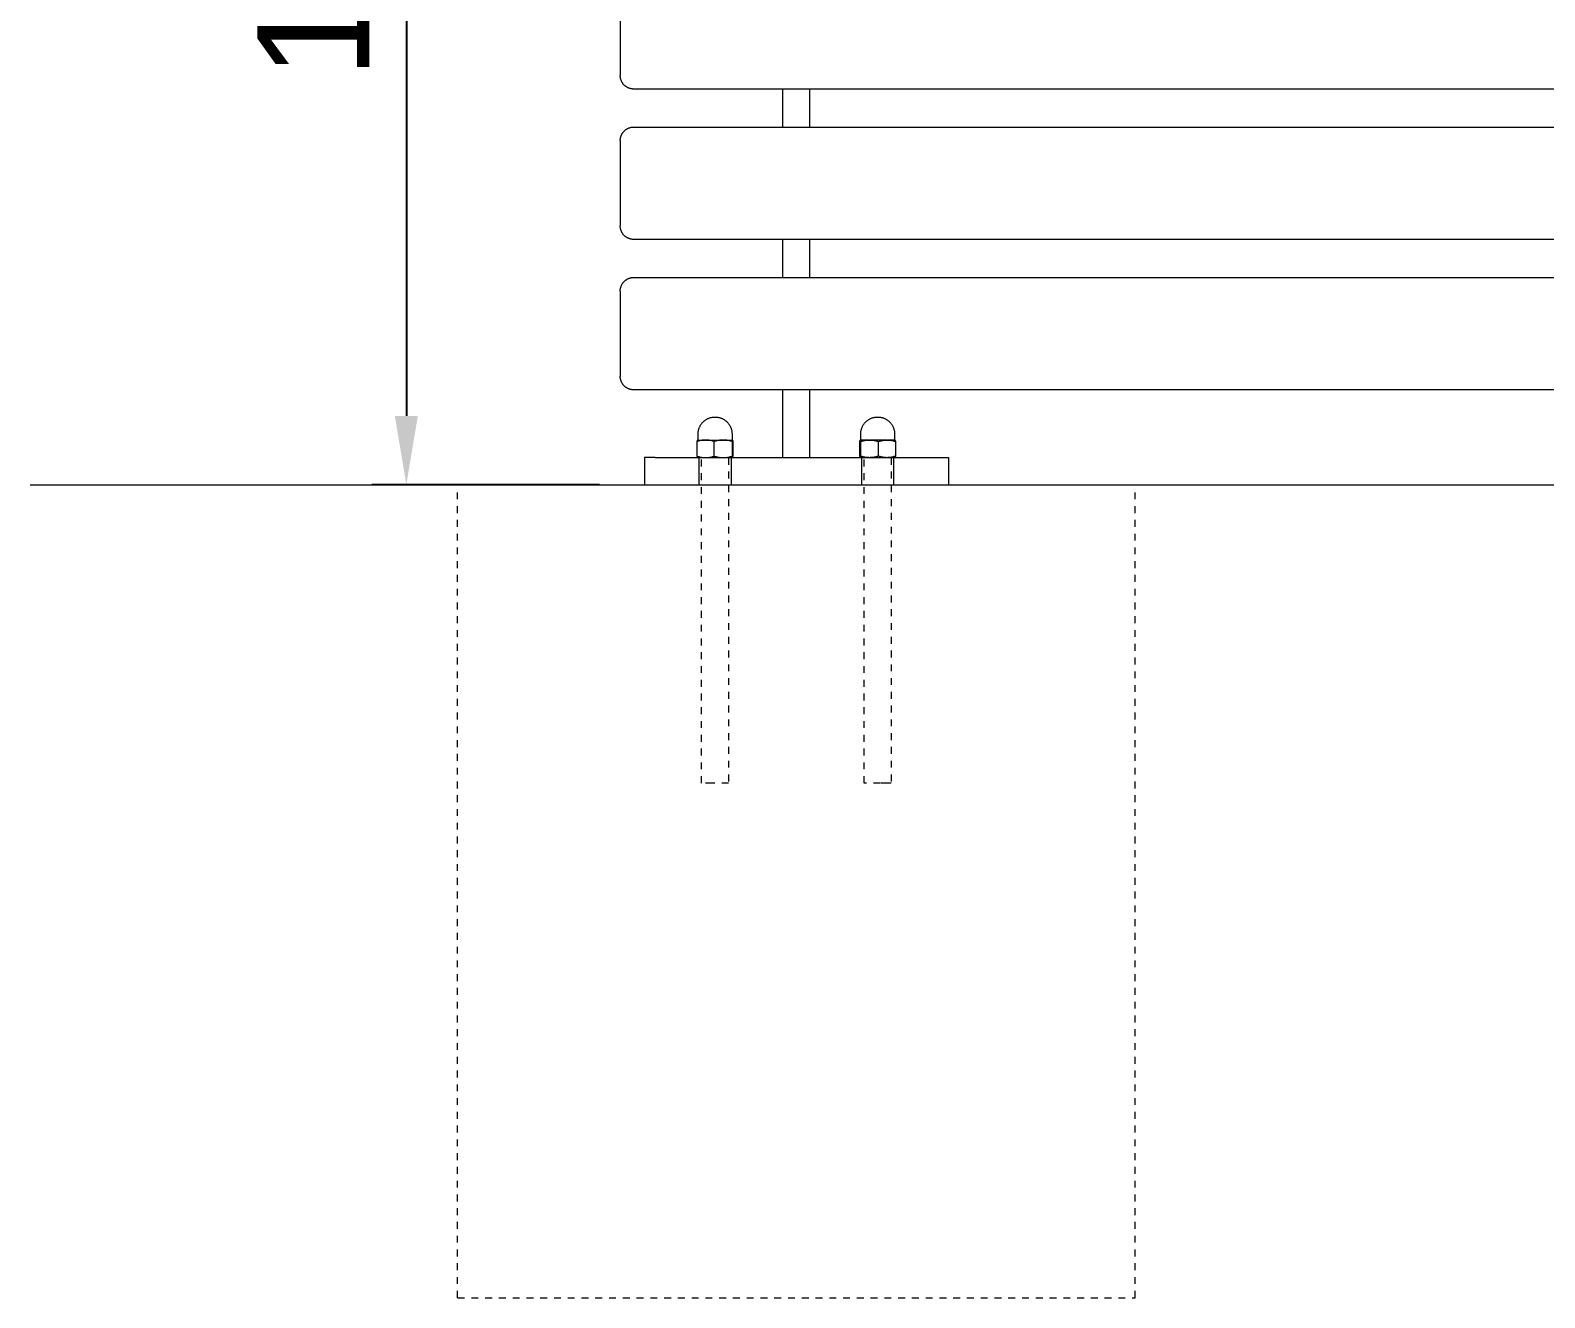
# Model space of a CAD drawing. Header units: inches. Extents: x 1 to 179, y 2 to 121.
# Drawn here: x 3.07 to 25.07, y 91.59 to 110 of the extents above; entities that cross this region are included whole.
import ezdxf

# ---------------------------------------------------------------- set-up
doc = ezdxf.new("R2010")
doc.units = ezdxf.units.IN
doc.linetypes.add('HIDDEN', pattern=[1.905, 1.27, -0.635])
for name, color, linetype, lineweight in [('ZANO_R', 7, 'Continuous', 0), ('ZANO_R_przerywana', 250, 'HIDDEN', 0), ('ZANO_W', 1, 'Continuous', 0)]:
    doc.layers.add(name, color=color, linetype=linetype, lineweight=lineweight)
doc.styles.get("Standard").update_dxf_attribs({"font": 'arial.ttf'})
doc.dimstyles.new('amerykanie', dxfattribs={"dimtxt": 50, "dimasz": 50, "dimexe": 0.5, "dimexo": 0.5, "dimgap": 1, "dimtad": 1, "dimdec": 0, "dimzin": 0, "dimlunit": 5, "dimtxsty": 'Standard', "dimcen": 0.09, "dimclrd": 1, "dimclre": 1, "dimclrt": 1, "dimazin": 0, "dimtfac": 1, "dimtdec": 0, "dimtmove": 0, "dimatfit": 3, "dimfxl": 1, "dimtzin": 0, "dimarcsym": 1})

# ---------------------------------------------------------------- blocks, each defined once
blk = doc.blocks.new('*D402')
at = {"layer": 'ZANO_W', "color": 1, "lineweight": -2}
for p, q in [((11.336, 121.497), (8.031, 121.497)), ((8.531, 120.497), (8.531, 104.397)), ((11.336, 103.397), (8.031, 103.397))]:
    blk.add_line(p, q, dxfattribs=at)
at = {"layer": 'ZANO_W', "color": 1}
for points in [[(8.698, 120.497), (8.364, 120.497), (8.531, 121.497)], [(8.364, 104.397), (8.698, 104.397), (8.531, 103.397)]]:
    blk.add_solid(points, dxfattribs=at)
at = {"layer": 'ZANO_W', "color": 1, "insert": (7.191, 112.447), "char_height": 1.625, "attachment_point": 5, "rotation": 90}
blk.add_mtext('18 1/8', dxfattribs=at)
blk = doc.blocks.new('*D413')
at = {"layer": 'ZANO_W', "color": 1, "lineweight": -2}
blk.add_line((152.675, 106.534), (152.91, 108.289), dxfattribs=at)
blk.add_arc((152.254, 103.397), 4.436, 12.9441, 69.4139, dxfattribs=at)
at = {"layer": 'ZANO_W', "color": 1}
for points in [[(153.854, 107.711), (153.773, 107.388), (152.844, 107.793)], [(156.411, 104.372), (156.742, 104.409), (156.689, 103.397)]]:
    blk.add_solid(points, dxfattribs=at)
at = {"layer": 'ZANO_W', "color": 1, "insert": (157.019, 108.634), "char_height": 1.625, "attachment_point": 5}
blk.add_mtext("82%%d21'", dxfattribs=at)

msp = doc.modelspace()

# ---------------------------------------------------------------- linework, layer by layer
at = {"layer": 'ZANO_R'}
for p, q in [((11.63871, 110.43501), (11.63871, 109.34244)), ((11.63883, 109.33572), (11.63871, 109.34244)), ((11.63917, 109.32901), (11.63883, 109.33572)), ((11.63975, 109.32231), (11.63917, 109.32901)), ((11.64055, 109.31564), (11.63975, 109.32231)), ((11.64158, 109.309), (11.64055, 109.31564)), ((11.64283, 109.30239), (11.64158, 109.309)), ((11.64431, 109.29584), (11.64283, 109.30239)), ((11.64601, 109.28933), (11.64431, 109.29584)), ((11.64794, 109.28289), (11.64601, 109.28933)), ((11.65008, 109.27652), (11.64794, 109.28289)), ((11.65244, 109.27023), (11.65008, 109.27652)), ((11.65501, 109.26402), (11.65244, 109.27023)), ((11.65779, 109.2579), (11.65501, 109.26402)), ((11.66078, 109.25188), (11.65779, 109.2579)), ((11.66398, 109.24596), (11.66078, 109.25188)), ((11.66737, 109.24016), (11.66398, 109.24596)), ((11.67096, 109.23448), (11.66737, 109.24016)), ((11.67474, 109.22892), (11.67096, 109.23448)), ((11.67871, 109.2235), (11.67474, 109.22892)), ((11.68287, 109.21821), (11.67871, 109.2235)), ((11.6872, 109.21307), (11.68287, 109.21821)), ((11.6917, 109.20808), (11.6872, 109.21307)), ((11.69637, 109.20325), (11.6917, 109.20808)), ((11.7012, 109.19858), (11.69637, 109.20325)), ((11.70619, 109.19407), (11.7012, 109.19858)), ((11.71133, 109.18974), (11.70619, 109.19407)), ((11.71662, 109.18559), (11.71133, 109.18974)), ((11.72204, 109.18162), (11.71662, 109.18559)), ((11.7276, 109.17784), (11.72204, 109.18162)), ((11.73328, 109.17425), (11.7276, 109.17784)), ((11.73909, 109.17086), (11.73328, 109.17425)), ((11.745, 109.16766), (11.73909, 109.17086)), ((11.75102, 109.16467), (11.745, 109.16766)), ((11.75714, 109.16189), (11.75102, 109.16467)), ((11.76335, 109.15932), (11.75714, 109.16189)), ((11.76964, 109.15696), (11.76335, 109.15932)), ((11.77601, 109.15482), (11.76964, 109.15696)), ((11.78245, 109.15289), (11.77601, 109.15482)), ((11.78896, 109.15119), (11.78245, 109.15289)), ((11.79551, 109.14971), (11.78896, 109.15119)), ((11.80212, 109.14846), (11.79551, 109.14971)), ((11.80876, 109.14743), (11.80212, 109.14846)), ((11.81543, 109.14662), (11.80876, 109.14743)), ((11.82213, 109.14605), (11.81543, 109.14662)), ((11.82884, 109.14571), (11.82213, 109.14605)), ((11.83556, 109.14559), (11.82884, 109.14571)), ((82.30796, 109.14559), (11.83556, 109.14559)), ((14.00092, 108.59332), (14.00092, 109.14559)), ((14.39462, 108.59332), (14.39462, 109.14559)), ((11.65244, 108.46868), (11.65501, 108.47489)), ((11.65501, 108.47489), (11.65779, 108.48101)), ((11.65779, 108.48101), (11.66078, 108.48703)), ((11.66078, 108.48703), (11.66398, 108.49294)), ((11.66398, 108.49294), (11.66737, 108.49875)), ((11.66737, 108.49875), (11.67096, 108.50443)), ((11.67096, 108.50443), (11.67474, 108.50999)), ((11.67474, 108.50999), (11.67871, 108.51541)), ((11.67871, 108.51541), (11.68287, 108.5207)), ((11.68287, 108.5207), (11.6872, 108.52584)), ((11.6872, 108.52584), (11.6917, 108.53083)), ((11.6917, 108.53083), (11.69637, 108.53566)), ((11.69637, 108.53566), (11.7012, 108.54033)), ((11.7012, 108.54033), (11.70619, 108.54483)), ((11.70619, 108.54483), (11.71133, 108.54917)), ((11.71133, 108.54917), (11.71662, 108.55332)), ((11.71662, 108.55332), (11.72204, 108.55729)), ((11.72204, 108.55729), (11.7276, 108.56107)), ((11.7276, 108.56107), (11.73328, 108.56466)), ((11.73328, 108.56466), (11.73909, 108.56805)), ((11.73909, 108.56805), (11.745, 108.57125)), ((11.745, 108.57125), (11.75102, 108.57424)), ((11.75102, 108.57424), (11.75714, 108.57702)), ((11.75714, 108.57702), (11.76335, 108.57959)), ((11.76335, 108.57959), (11.76964, 108.58195)), ((11.76964, 108.58195), (11.77601, 108.58409)), ((11.77601, 108.58409), (11.78245, 108.58602)), ((11.78245, 108.58602), (11.78896, 108.58772)), ((11.78896, 108.58772), (11.79551, 108.5892)), ((11.79551, 108.5892), (11.80212, 108.59045)), ((11.80212, 108.59045), (11.80876, 108.59148)), ((11.80876, 108.59148), (11.81543, 108.59228)), ((11.81543, 108.59228), (11.82213, 108.59286)), ((11.82213, 108.59286), (11.82884, 108.5932)), ((11.82884, 108.5932), (11.83556, 108.59332)), ((11.83556, 108.59332), (82.30796, 108.59332)), ((11.63871, 108.39647), (11.63883, 108.40319)), ((11.63871, 108.39647), (11.63871, 108.24987)), ((11.63883, 108.40319), (11.63917, 108.4099)), ((11.63917, 108.4099), (11.63975, 108.4166)), ((11.63975, 108.4166), (11.64055, 108.42327)), ((11.64055, 108.42327), (11.64158, 108.42991)), ((11.64158, 108.42991), (11.64283, 108.43652)), ((11.64283, 108.43652), (11.64431, 108.44307)), ((11.64431, 108.44307), (11.64601, 108.44958)), ((11.64601, 108.44958), (11.64794, 108.45602)), ((11.64794, 108.45602), (11.65008, 108.46239)), ((11.65008, 108.46239), (11.65244, 108.46868)), ((11.63871, 108.24987), (11.63871, 107.1573)), ((11.63883, 107.15058), (11.63871, 107.1573)), ((11.63917, 107.14387), (11.63883, 107.15058)), ((11.63975, 107.13717), (11.63917, 107.14387)), ((11.64055, 107.1305), (11.63975, 107.13717)), ((11.64158, 107.12385), (11.64055, 107.1305)), ((11.64283, 107.11725), (11.64158, 107.12385)), ((11.64431, 107.11069), (11.64283, 107.11725)), ((11.64601, 107.10419), (11.64431, 107.11069)), ((11.64794, 107.09775), (11.64601, 107.10419)), ((11.65008, 107.09138), (11.64794, 107.09775)), ((11.65244, 107.08509), (11.65008, 107.09138)), ((11.65501, 107.07888), (11.65244, 107.08509)), ((11.65779, 107.07276), (11.65501, 107.07888)), ((11.66078, 107.06674), (11.65779, 107.07276)), ((11.66398, 107.06082), (11.66078, 107.06674)), ((11.66737, 107.05502), (11.66398, 107.06082)), ((11.67096, 107.04934), (11.66737, 107.05502)), ((11.67474, 107.04378), (11.67096, 107.04934)), ((11.67871, 107.03836), (11.67474, 107.04378)), ((11.68287, 107.03307), (11.67871, 107.03836)), ((11.6872, 107.02793), (11.68287, 107.03307)), ((11.6917, 107.02294), (11.6872, 107.02793)), ((11.69637, 107.01811), (11.6917, 107.02294)), ((11.7012, 107.01344), (11.69637, 107.01811)), ((11.70619, 107.00893), (11.7012, 107.01344)), ((11.71133, 107.0046), (11.70619, 107.00893)), ((11.71662, 107.00045), (11.71133, 107.0046)), ((11.72204, 106.99648), (11.71662, 107.00045)), ((11.7276, 106.9927), (11.72204, 106.99648)), ((11.73328, 106.98911), (11.7276, 106.9927)), ((11.73909, 106.98571), (11.73328, 106.98911)), ((11.745, 106.98252), (11.73909, 106.98571)), ((11.75102, 106.97953), (11.745, 106.98252)), ((11.75714, 106.97675), (11.75102, 106.97953)), ((11.76335, 106.97418), (11.75714, 106.97675)), ((11.76964, 106.97182), (11.76335, 106.97418)), ((11.77601, 106.96967), (11.76964, 106.97182)), ((11.78245, 106.96775), (11.77601, 106.96967)), ((11.78896, 106.96605), (11.78245, 106.96775)), ((11.79551, 106.96457), (11.78896, 106.96605)), ((11.80212, 106.96331), (11.79551, 106.96457)), ((11.80876, 106.96228), (11.80212, 106.96331)), ((11.81543, 106.96148), (11.80876, 106.96228)), ((11.82213, 106.96091), (11.81543, 106.96148)), ((11.82884, 106.96057), (11.82213, 106.96091)), ((11.83556, 106.96045), (11.82884, 106.96057)), ((82.30796, 106.96045), (11.83556, 106.96045)), ((14.00092, 106.40817), (14.00092, 106.96045)), ((14.39462, 106.40817), (14.39462, 106.96045)), ((11.64601, 106.26443), (11.64794, 106.27087)), ((11.64794, 106.27087), (11.65008, 106.27725)), ((11.65008, 106.27725), (11.65244, 106.28354)), ((11.65244, 106.28354), (11.65501, 106.28975)), ((11.65501, 106.28975), (11.65779, 106.29587)), ((11.65779, 106.29587), (11.66078, 106.30189)), ((11.66078, 106.30189), (11.66398, 106.3078)), ((11.66398, 106.3078), (11.66737, 106.3136)), ((11.66737, 106.3136), (11.67096, 106.31929)), ((11.67096, 106.31929), (11.67474, 106.32484)), ((11.67474, 106.32484), (11.67871, 106.33027)), ((11.67871, 106.33027), (11.68287, 106.33555)), ((11.68287, 106.33555), (11.6872, 106.3407)), ((11.6872, 106.3407), (11.6917, 106.34569)), ((11.6917, 106.34569), (11.69637, 106.35052)), ((11.69637, 106.35052), (11.7012, 106.35519)), ((11.7012, 106.35519), (11.70619, 106.35969)), ((11.70619, 106.35969), (11.71133, 106.36402)), ((11.71133, 106.36402), (11.71662, 106.36818)), ((11.71662, 106.36818), (11.72204, 106.37215)), ((11.72204, 106.37215), (11.7276, 106.37593)), ((11.7276, 106.37593), (11.73328, 106.37952)), ((11.73328, 106.37952), (11.73909, 106.38291)), ((11.73909, 106.38291), (11.745, 106.3861)), ((11.745, 106.3861), (11.75102, 106.38909)), ((11.75102, 106.38909), (11.75714, 106.39188)), ((11.75714, 106.39188), (11.76335, 106.39445)), ((11.76335, 106.39445), (11.76964, 106.39681)), ((11.76964, 106.39681), (11.77601, 106.39895)), ((11.77601, 106.39895), (11.78245, 106.40087)), ((11.78245, 106.40087), (11.78896, 106.40258)), ((11.78896, 106.40258), (11.79551, 106.40406)), ((11.79551, 106.40406), (11.80212, 106.40531)), ((11.80212, 106.40531), (11.80876, 106.40634)), ((11.80876, 106.40634), (11.81543, 106.40714)), ((11.81543, 106.40714), (11.82213, 106.40772)), ((11.82213, 106.40772), (11.82884, 106.40806)), ((11.82884, 106.40806), (11.83556, 106.40817)), ((11.83556, 106.40817), (82.30796, 106.40817)), ((11.63871, 106.21132), (11.63883, 106.21805)), ((11.63871, 106.21132), (11.63871, 106.06473)), ((11.63871, 106.06473), (11.63871, 104.97216)), ((11.63883, 106.21805), (11.63917, 106.22476)), ((11.63917, 106.22476), (11.63975, 106.23146)), ((11.63975, 106.23146), (11.64055, 106.23813)), ((11.64055, 106.23813), (11.64158, 106.24477)), ((11.64158, 106.24477), (11.64283, 106.25137)), ((11.64283, 106.25137), (11.64431, 106.25793)), ((11.64431, 106.25793), (11.64601, 106.26443)), ((11.63883, 104.96544), (11.63871, 104.97216)), ((11.63917, 104.95873), (11.63883, 104.96544)), ((11.63975, 104.95203), (11.63917, 104.95873)), ((11.64055, 104.94535), (11.63975, 104.95203)), ((11.64158, 104.93871), (11.64055, 104.94535)), ((11.64283, 104.93211), (11.64158, 104.93871)), ((11.64431, 104.92555), (11.64283, 104.93211)), ((11.64601, 104.91905), (11.64431, 104.92555)), ((11.64794, 104.91261), (11.64601, 104.91905)), ((11.65008, 104.90624), (11.64794, 104.91261)), ((11.65244, 104.89994), (11.65008, 104.90624)), ((11.65501, 104.89373), (11.65244, 104.89994)), ((11.65779, 104.88762), (11.65501, 104.89373)), ((11.66078, 104.8816), (11.65779, 104.88762)), ((11.66398, 104.87568), (11.66078, 104.8816)), ((11.66737, 104.86988), (11.66398, 104.87568)), ((11.67096, 104.8642), (11.66737, 104.86988)), ((11.67474, 104.85864), (11.67096, 104.8642)), ((11.67871, 104.85322), (11.67474, 104.85864)), ((11.68287, 104.84793), (11.67871, 104.85322)), ((11.6872, 104.84279), (11.68287, 104.84793)), ((11.6917, 104.8378), (11.6872, 104.84279)), ((11.69637, 104.83297), (11.6917, 104.8378)), ((11.7012, 104.82829), (11.69637, 104.83297)), ((11.70619, 104.82379), (11.7012, 104.82829)), ((11.71133, 104.81946), (11.70619, 104.82379)), ((11.71662, 104.81531), (11.71133, 104.81946)), ((11.72204, 104.81134), (11.71662, 104.81531)), ((11.7276, 104.80756), (11.72204, 104.81134)), ((11.73328, 104.80397), (11.7276, 104.80756)), ((11.73909, 104.80057), (11.73328, 104.80397)), ((11.745, 104.79738), (11.73909, 104.80057)), ((11.75102, 104.79439), (11.745, 104.79738)), ((11.75714, 104.79161), (11.75102, 104.79439)), ((11.76335, 104.78903), (11.75714, 104.79161)), ((11.76964, 104.78668), (11.76335, 104.78903)), ((11.77601, 104.78453), (11.76964, 104.78668)), ((11.78245, 104.78261), (11.77601, 104.78453)), ((11.78896, 104.78091), (11.78245, 104.78261)), ((11.79551, 104.77943), (11.78896, 104.78091)), ((11.80212, 104.77817), (11.79551, 104.77943)), ((11.80876, 104.77714), (11.80212, 104.77817)), ((11.81543, 104.77634), (11.80876, 104.77714)), ((11.82213, 104.77577), (11.81543, 104.77634)), ((11.82884, 104.77542), (11.82213, 104.77577)), ((11.83556, 104.77531), (11.82884, 104.77542)), ((82.30796, 104.77531), (11.83556, 104.77531)), ((14.00092, 103.79041), (14.00092, 104.77531)), ((14.39462, 103.79041), (14.39462, 104.77531)), ((12.8206, 104.28337), (12.82579, 104.28998)), ((12.82579, 104.28998), (12.83121, 104.29641)), ((12.83121, 104.29641), (12.83683, 104.30264)), ((12.83683, 104.30264), (12.84267, 104.30869)), ((12.84267, 104.30869), (12.84871, 104.31453)), ((12.84871, 104.31453), (12.85495, 104.32015)), ((12.85495, 104.32015), (12.86138, 104.32557)), ((12.86138, 104.32557), (12.86799, 104.33076)), ((12.86799, 104.33076), (12.87477, 104.33572)), ((12.87477, 104.33572), (12.88171, 104.34045)), ((12.88171, 104.34045), (12.88882, 104.34493)), ((12.88882, 104.34493), (12.89607, 104.34918)), ((12.89607, 104.34918), (12.90346, 104.35317)), ((12.90346, 104.35317), (12.91099, 104.35691)), ((12.91099, 104.35691), (12.91863, 104.36039)), ((12.91863, 104.36039), (12.9264, 104.3636)), ((12.9264, 104.3636), (12.93426, 104.36655)), ((12.93426, 104.36655), (12.94223, 104.36923)), ((12.94223, 104.36923), (12.95028, 104.37163)), ((12.95028, 104.37163), (12.95841, 104.37376)), ((12.95841, 104.37376), (12.9666, 104.37561)), ((12.9666, 104.37561), (12.97486, 104.37718)), ((12.97486, 104.37718), (12.98316, 104.37846)), ((12.98316, 104.37846), (12.9915, 104.37947)), ((12.9915, 104.37947), (12.99987, 104.38018)), ((12.99987, 104.38018), (13.00826, 104.38061)), ((13.00826, 104.38061), (13.01667, 104.38076)), ((13.01667, 104.38076), (13.02507, 104.38061)), ((13.02507, 104.38061), (13.03346, 104.38018)), ((13.03346, 104.38018), (13.04183, 104.37947)), ((13.04183, 104.37947), (13.05017, 104.37846)), ((13.05017, 104.37846), (13.05847, 104.37718)), ((13.05847, 104.37718), (13.06673, 104.37561)), ((13.06673, 104.37561), (13.07492, 104.37376)), ((13.07492, 104.37376), (13.08305, 104.37163)), ((13.08305, 104.37163), (13.0911, 104.36923)), ((13.0911, 104.36923), (13.09907, 104.36655)), ((13.09907, 104.36655), (13.10693, 104.3636)), ((13.10693, 104.3636), (13.1147, 104.36039)), ((13.1147, 104.36039), (13.12235, 104.35691)), ((13.12235, 104.35691), (13.12987, 104.35317)), ((13.12987, 104.35317), (13.13726, 104.34918)), ((13.13726, 104.34918), (13.14452, 104.34493)), ((13.14452, 104.34493), (13.15162, 104.34045)), ((13.15162, 104.34045), (13.15857, 104.33572)), ((13.15857, 104.33572), (13.16535, 104.33076)), ((13.16535, 104.33076), (13.17195, 104.32557)), ((13.17195, 104.32557), (13.17838, 104.32015)), ((13.17838, 104.32015), (13.18462, 104.31453)), ((13.18462, 104.31453), (13.19066, 104.30869)), ((13.19066, 104.30869), (13.1965, 104.30264)), ((13.1965, 104.30264), (13.20213, 104.29641)), ((13.20213, 104.29641), (13.20754, 104.28998)), ((13.20754, 104.28998), (13.21273, 104.28337)), ((15.1828, 104.28337), (15.188, 104.28998)), ((15.188, 104.28998), (15.19341, 104.29641)), ((15.19341, 104.29641), (15.19904, 104.30264)), ((15.19904, 104.30264), (15.20488, 104.30869)), ((15.20488, 104.30869), (15.21092, 104.31453)), ((15.21092, 104.31453), (15.21716, 104.32015)), ((15.21716, 104.32015), (15.22358, 104.32557)), ((15.22358, 104.32557), (15.23019, 104.33076)), ((15.23019, 104.33076), (15.23697, 104.33572)), ((15.23697, 104.33572), (15.24392, 104.34045)), ((15.24392, 104.34045), (15.25102, 104.34493)), ((15.25102, 104.34493), (15.25827, 104.34918)), ((15.25827, 104.34918), (15.26566, 104.35317)), ((15.26566, 104.35317), (15.27319, 104.35691)), ((15.27319, 104.35691), (15.28084, 104.36039)), ((15.28084, 104.36039), (15.2886, 104.3636)), ((15.2886, 104.3636), (15.29647, 104.36655)), ((15.29647, 104.36655), (15.30443, 104.36923)), ((15.30443, 104.36923), (15.31248, 104.37163)), ((15.31248, 104.37163), (15.32061, 104.37376)), ((15.32061, 104.37376), (15.32881, 104.37561)), ((15.32881, 104.37561), (15.33706, 104.37718)), ((15.33706, 104.37718), (15.34536, 104.37846)), ((15.34536, 104.37846), (15.35371, 104.37947)), ((15.35371, 104.37947), (15.36208, 104.38018)), ((15.36208, 104.38018), (15.37047, 104.38061)), ((15.37047, 104.38061), (15.37887, 104.38076)), ((15.37887, 104.38076), (15.38727, 104.38061)), ((15.38727, 104.38061), (15.39566, 104.38018)), ((15.39566, 104.38018), (15.40403, 104.37947)), ((15.40403, 104.37947), (15.41237, 104.37846)), ((15.41237, 104.37846), (15.42068, 104.37718)), ((15.42068, 104.37718), (15.42893, 104.37561)), ((15.42893, 104.37561), (15.43713, 104.37376)), ((15.43713, 104.37376), (15.44526, 104.37163)), ((15.44526, 104.37163), (15.45331, 104.36923)), ((15.45331, 104.36923), (15.46127, 104.36655)), ((15.46127, 104.36655), (15.46914, 104.3636)), ((15.46914, 104.3636), (15.4769, 104.36039)), ((15.4769, 104.36039), (15.48455, 104.35691)), ((15.48455, 104.35691), (15.49207, 104.35317)), ((15.49207, 104.35317), (15.49947, 104.34918)), ((15.49947, 104.34918), (15.50672, 104.34493)), ((15.50672, 104.34493), (15.51382, 104.34045)), ((15.51382, 104.34045), (15.52077, 104.33572)), ((15.52077, 104.33572), (15.52755, 104.33076)), ((15.52755, 104.33076), (15.53416, 104.32557)), ((15.53416, 104.32557), (15.54058, 104.32015)), ((15.54058, 104.32015), (15.54682, 104.31453)), ((15.54682, 104.31453), (15.55286, 104.30869)), ((15.55286, 104.30869), (15.5587, 104.30264)), ((15.5587, 104.30264), (15.56433, 104.29641)), ((15.56433, 104.29641), (15.56974, 104.28998)), ((15.56974, 104.28998), (15.57493, 104.28337)), ((12.7706, 104.13469), (12.77075, 104.14309)), ((12.7706, 104.05084), (12.7706, 104.13469)), ((12.77075, 104.14309), (12.77118, 104.15149)), ((12.77118, 104.15149), (12.77189, 104.15986)), ((12.77189, 104.15986), (12.77289, 104.1682)), ((12.77289, 104.1682), (12.77418, 104.1765)), ((12.77418, 104.1765), (12.77575, 104.18476)), ((12.77575, 104.18476), (12.7776, 104.19295)), ((12.7776, 104.19295), (12.77973, 104.20108)), ((12.77973, 104.20108), (12.78213, 104.20913)), ((12.78213, 104.20913), (12.78481, 104.2171)), ((12.78481, 104.2171), (12.78776, 104.22496)), ((12.78776, 104.22496), (12.79097, 104.23273)), ((12.79097, 104.23273), (12.79445, 104.24037)), ((12.79445, 104.24037), (12.79819, 104.2479)), ((12.79819, 104.2479), (12.80218, 104.25529)), ((12.80218, 104.25529), (12.80642, 104.26254)), ((12.80642, 104.26254), (12.81091, 104.26965)), ((12.81091, 104.26965), (12.81564, 104.27659)), ((12.81564, 104.27659), (12.8206, 104.28337)), ((13.21273, 104.28337), (13.21769, 104.27659)), ((13.21769, 104.27659), (13.22242, 104.26965)), ((13.22242, 104.26965), (13.22691, 104.26254)), ((13.22691, 104.26254), (13.23115, 104.25529)), ((13.23115, 104.25529), (13.23514, 104.2479)), ((13.23514, 104.2479), (13.23888, 104.24037)), ((13.23888, 104.24037), (13.24236, 104.23273)), ((13.24236, 104.23273), (13.24557, 104.22496)), ((13.24557, 104.22496), (13.24852, 104.2171)), ((13.24852, 104.2171), (13.2512, 104.20913)), ((13.2512, 104.20913), (13.2536, 104.20108)), ((13.2536, 104.20108), (13.25573, 104.19295)), ((13.25573, 104.19295), (13.25758, 104.18476)), ((13.25758, 104.18476), (13.25915, 104.1765)), ((13.25915, 104.1765), (13.26044, 104.1682)), ((13.26044, 104.1682), (13.26144, 104.15986)), ((13.26144, 104.15986), (13.26216, 104.15149)), ((13.26216, 104.15149), (13.26259, 104.14309)), ((13.26259, 104.14309), (13.26273, 104.13469)), ((13.26273, 104.13469), (13.26273, 104.05084)), ((15.13281, 104.13469), (15.13295, 104.14309)), ((15.13281, 104.05084), (15.13281, 104.13469)), ((15.13295, 104.14309), (15.13338, 104.15149)), ((15.13338, 104.15149), (15.1341, 104.15986)), ((15.1341, 104.15986), (15.1351, 104.1682)), ((15.1351, 104.1682), (15.13638, 104.1765)), ((15.13638, 104.1765), (15.13795, 104.18476)), ((15.13795, 104.18476), (15.1398, 104.19295)), ((15.1398, 104.19295), (15.14193, 104.20108)), ((15.14193, 104.20108), (15.14434, 104.20913)), ((15.14434, 104.20913), (15.14701, 104.2171)), ((15.14701, 104.2171), (15.14996, 104.22496)), ((15.14996, 104.22496), (15.15318, 104.23273)), ((15.15318, 104.23273), (15.15666, 104.24037)), ((15.15666, 104.24037), (15.16039, 104.2479)), ((15.16039, 104.2479), (15.16439, 104.25529)), ((15.16439, 104.25529), (15.16863, 104.26254)), ((15.16863, 104.26254), (15.17312, 104.26965)), ((15.17312, 104.26965), (15.17784, 104.27659)), ((15.17784, 104.27659), (15.1828, 104.28337)), ((15.57493, 104.28337), (15.5799, 104.27659)), ((15.5799, 104.27659), (15.58462, 104.26965)), ((15.58462, 104.26965), (15.58911, 104.26254)), ((15.58911, 104.26254), (15.59335, 104.25529)), ((15.59335, 104.25529), (15.59734, 104.2479)), ((15.59734, 104.2479), (15.60108, 104.24037)), ((15.60108, 104.24037), (15.60456, 104.23273)), ((15.60456, 104.23273), (15.60778, 104.22496)), ((15.60778, 104.22496), (15.61072, 104.2171)), ((15.61072, 104.2171), (15.6134, 104.20913)), ((15.6134, 104.20913), (15.61581, 104.20108)), ((15.61581, 104.20108), (15.61794, 104.19295)), ((15.61794, 104.19295), (15.61979, 104.18476)), ((15.61979, 104.18476), (15.62135, 104.1765)), ((15.62135, 104.1765), (15.62264, 104.1682)), ((15.62264, 104.1682), (15.62364, 104.15986)), ((15.62364, 104.15986), (15.62436, 104.15149)), ((15.62436, 104.15149), (15.62479, 104.14309)), ((15.62479, 104.14309), (15.62493, 104.13469)), ((15.62493, 104.13469), (15.62493, 104.05084)), ((12.75507, 104.02325), (12.76059, 104.04601)), ((12.76713, 104.0274), (12.75507, 104.02325)), ((12.75507, 103.81306), (12.75507, 104.02325)), ((12.76059, 104.04601), (12.76076, 104.04611)), ((12.76077, 104.04611), (12.76076, 104.04611)), ((12.76076, 104.04611), (12.76076, 104.04611)), ((12.76076, 104.04611), (12.76077, 104.04611)), ((12.76077, 104.04611), (12.76082, 104.04611)), ((12.76082, 104.04611), (12.7611, 104.04611)), ((12.7611, 104.04611), (12.76235, 104.04611)), ((12.76235, 104.04611), (12.76777, 104.04611)), ((12.76643, 104.04618), (12.76659, 104.0462)), ((12.76659, 104.0462), (12.76675, 104.04622)), ((12.76675, 104.04622), (12.7669, 104.04625)), ((12.7669, 104.04625), (12.76706, 104.04629)), ((12.76706, 104.04629), (12.76721, 104.04633)), ((12.77932, 104.03114), (12.76713, 104.0274)), ((12.76721, 104.04633), (12.76736, 104.04638)), ((12.76736, 104.04638), (12.76752, 104.04643)), ((12.76752, 104.04643), (12.76766, 104.04648)), ((12.76766, 104.04648), (12.76781, 104.04654)), ((12.76777, 104.04611), (12.79032, 104.04611)), ((12.76781, 104.04654), (12.76796, 104.04661)), ((12.76796, 104.04661), (12.7681, 104.04668)), ((12.7681, 104.04668), (12.76824, 104.04676)), ((12.76824, 104.04676), (12.76838, 104.04684)), ((12.76838, 104.04684), (12.76851, 104.04692)), ((12.76851, 104.04692), (12.76864, 104.04701)), ((12.76864, 104.04701), (12.76877, 104.04711)), ((12.76877, 104.04711), (12.7689, 104.04721)), ((12.7689, 104.04721), (12.76902, 104.04731)), ((12.76902, 104.04731), (12.76914, 104.04742)), ((12.76914, 104.04742), (12.76925, 104.04753)), ((12.76925, 104.04753), (12.76936, 104.04764)), ((12.76936, 104.04764), (12.76947, 104.04776)), ((12.76947, 104.04776), (12.76957, 104.04789)), ((12.76957, 104.04789), (12.76967, 104.04801)), ((12.76967, 104.04801), (12.76976, 104.04814)), ((12.76976, 104.04814), (12.76985, 104.04827)), ((12.76985, 104.04827), (12.76993, 104.04841)), ((12.76993, 104.04841), (12.77001, 104.04854)), ((12.77001, 104.04854), (12.77009, 104.04869)), ((12.77009, 104.04869), (12.77016, 104.04883)), ((12.77016, 104.04883), (12.77023, 104.04897)), ((12.77023, 104.04897), (12.77029, 104.04912)), ((12.77029, 104.04912), (12.77034, 104.04927)), ((12.77034, 104.04927), (12.77039, 104.04942)), ((12.77039, 104.04942), (12.77044, 104.04958)), ((12.77044, 104.04958), (12.77048, 104.04973)), ((12.77048, 104.04973), (12.77051, 104.04989)), ((12.77051, 104.04989), (12.77054, 104.05004)), ((12.77054, 104.05004), (12.77056, 104.0502)), ((12.77056, 104.0502), (12.77058, 104.05036)), ((12.77058, 104.05036), (12.77059, 104.05052)), ((12.77059, 104.05052), (12.7706, 104.05068)), ((12.7706, 104.05068), (12.7706, 104.05084)), ((12.79164, 104.03447), (12.77932, 104.03114)), ((12.79032, 104.04611), (12.87394, 104.04611)), ((12.80405, 104.0374), (12.79164, 104.03447)), ((12.81656, 104.0399), (12.80405, 104.0374)), ((12.82915, 104.04199), (12.81656, 104.0399)), ((12.84179, 104.04365), (12.82915, 104.04199)), ((12.85449, 104.0449), (12.84179, 104.04365)), ((12.86722, 104.04572), (12.85449, 104.0449)), ((12.87997, 104.04611), (12.86722, 104.04572)), ((12.89272, 104.04571), (12.87997, 104.04611)), ((12.88445, 104.04611), (13.13104, 104.04611)), ((12.90545, 104.04489), (12.89272, 104.04571)), ((12.91814, 104.04365), (12.90545, 104.04489)), ((12.93079, 104.04198), (12.91814, 104.04365)), ((12.94337, 104.0399), (12.93079, 104.04198)), ((12.95588, 104.03739), (12.94337, 104.0399)), ((12.9683, 104.03447), (12.95588, 104.03739)), ((12.98061, 104.03114), (12.9683, 104.03447)), ((12.9928, 104.0274), (12.98061, 104.03114)), ((13.00487, 104.02325), (12.9928, 104.0274)), ((13.01754, 104.02741), (13.00487, 104.02325)), ((13.00487, 103.81306), (13.00487, 104.02325)), ((13.03034, 104.03115), (13.01754, 104.02741)), ((13.04325, 104.03449), (13.03034, 104.03115)), ((13.05626, 104.03741), (13.04325, 104.03449)), ((13.06935, 104.03991), (13.05626, 104.03741)), ((13.08252, 104.042), (13.06935, 104.03991)), ((13.09575, 104.04366), (13.08252, 104.042)), ((13.10903, 104.0449), (13.09575, 104.04366)), ((13.12234, 104.04572), (13.10903, 104.0449)), ((13.13567, 104.04611), (13.12234, 104.04572)), ((13.149, 104.04572), (13.13567, 104.04611)), ((13.13947, 104.04611), (13.27219, 104.04611)), ((13.16231, 104.0449), (13.149, 104.04572)), ((13.17558, 104.04366), (13.16231, 104.0449)), ((13.18881, 104.042), (13.17558, 104.04366)), ((13.20198, 104.03991), (13.18881, 104.042)), ((13.21508, 104.03741), (13.20198, 104.03991)), ((13.22809, 104.03449), (13.21508, 104.03741)), ((13.241, 104.03115), (13.22809, 104.03449)), ((13.2538, 104.02741), (13.241, 104.03115)), ((13.26647, 104.02325), (13.2538, 104.02741)), ((13.26273, 104.05084), (13.26273, 104.05068)), ((13.26273, 104.05068), (13.26274, 104.05052)), ((13.26274, 104.05052), (13.26275, 104.05036)), ((13.26275, 104.05036), (13.26277, 104.0502)), ((13.26277, 104.0502), (13.26279, 104.05004)), ((13.26279, 104.05004), (13.26282, 104.04989)), ((13.26282, 104.04989), (13.26286, 104.04973)), ((13.26286, 104.04973), (13.2629, 104.04958)), ((13.2629, 104.04958), (13.26294, 104.04942)), ((13.26294, 104.04942), (13.26299, 104.04927)), ((13.26299, 104.04927), (13.26305, 104.04912)), ((13.26305, 104.04912), (13.26311, 104.04897)), ((13.26311, 104.04897), (13.26317, 104.04883)), ((13.26317, 104.04883), (13.26324, 104.04869)), ((13.26324, 104.04869), (13.26332, 104.04854)), ((13.26332, 104.04854), (13.2634, 104.04841)), ((13.2634, 104.04841), (13.26348, 104.04827)), ((13.26348, 104.04827), (13.26357, 104.04814)), ((13.26357, 104.04814), (13.26366, 104.04801)), ((13.26366, 104.04801), (13.26376, 104.04789)), ((13.26376, 104.04789), (13.26386, 104.04776)), ((13.26386, 104.04776), (13.26397, 104.04764)), ((13.26397, 104.04764), (13.26408, 104.04753)), ((13.26408, 104.04753), (13.2642, 104.04742)), ((13.2642, 104.04742), (13.26431, 104.04731)), ((13.26431, 104.04731), (13.26444, 104.04721)), ((13.26444, 104.04721), (13.26456, 104.04711)), ((13.26456, 104.04711), (13.26469, 104.04701)), ((13.26469, 104.04701), (13.26482, 104.04692)), ((13.26482, 104.04692), (13.26496, 104.04684)), ((13.26496, 104.04684), (13.26509, 104.04676)), ((13.26509, 104.04676), (13.26523, 104.04668)), ((13.26523, 104.04668), (13.26538, 104.04661)), ((13.26538, 104.04661), (13.26552, 104.04654)), ((13.26552, 104.04654), (13.26567, 104.04648)), ((13.26567, 104.04648), (13.26582, 104.04643)), ((13.26582, 104.04643), (13.26597, 104.04638)), ((13.26597, 104.04638), (13.26612, 104.04633)), ((13.26612, 104.04633), (13.26627, 104.04629)), ((13.26627, 104.04629), (13.26643, 104.04625)), ((13.26643, 104.04625), (13.26659, 104.04622)), ((13.27237, 104.04611), (13.26647, 104.02325)), ((13.26647, 104.02325), (13.26647, 103.81306)), ((13.26659, 104.04622), (13.26674, 104.0462)), ((13.26674, 104.0462), (13.2669, 104.04618)), ((13.27827, 104.02325), (13.27237, 104.04611)), ((13.27827, 103.81306), (13.27827, 104.02325)), ((15.11727, 104.02325), (15.12317, 104.04611)), ((15.11727, 103.81306), (15.11727, 104.02325)), ((15.12317, 104.04611), (15.12907, 104.02325)), ((15.25606, 104.04611), (15.12335, 104.04611)), ((15.12877, 104.04617), (15.12893, 104.0462)), ((15.12893, 104.0462), (15.12909, 104.04623)), ((15.12907, 104.02325), (15.14174, 104.02741)), ((15.12907, 104.02325), (15.12907, 103.81306)), ((15.12909, 104.04623), (15.12925, 104.04627)), ((15.12925, 104.04627), (15.12941, 104.04631)), ((15.12941, 104.04631), (15.12957, 104.04636)), ((15.12957, 104.04636), (15.12972, 104.04641)), ((15.12972, 104.04641), (15.12987, 104.04647)), ((15.12987, 104.04647), (15.13002, 104.04653)), ((15.13002, 104.04653), (15.13017, 104.0466)), ((15.13017, 104.0466), (15.13032, 104.04668)), ((15.13032, 104.04668), (15.13046, 104.04676)), ((15.13046, 104.04676), (15.1306, 104.04684)), ((15.1306, 104.04684), (15.13074, 104.04693)), ((15.13074, 104.04693), (15.13087, 104.04703)), ((15.13087, 104.04703), (15.13101, 104.04713)), ((15.13101, 104.04713), (15.13113, 104.04723)), ((15.13113, 104.04723), (15.13126, 104.04734)), ((15.13126, 104.04734), (15.13138, 104.04745)), ((15.13138, 104.04745), (15.13149, 104.04757)), ((15.13149, 104.04757), (15.1316, 104.04769)), ((15.1316, 104.04769), (15.13171, 104.04781)), ((15.13171, 104.04781), (15.13181, 104.04794)), ((15.13181, 104.04794), (15.13191, 104.04807)), ((15.13191, 104.04807), (15.13201, 104.0482)), ((15.13201, 104.0482), (15.1321, 104.04834)), ((15.1321, 104.04834), (15.13218, 104.04848)), ((15.13218, 104.04848), (15.13226, 104.04863)), ((15.13226, 104.04863), (15.13233, 104.04877)), ((15.13233, 104.04877), (15.1324, 104.04892)), ((15.1324, 104.04892), (15.13247, 104.04907)), ((15.13247, 104.04907), (15.13253, 104.04923)), ((15.13253, 104.04923), (15.13258, 104.04938)), ((15.13258, 104.04938), (15.13263, 104.04954)), ((15.13263, 104.04954), (15.13267, 104.0497)), ((15.13267, 104.0497), (15.13271, 104.04986)), ((15.13271, 104.04986), (15.13274, 104.05002)), ((15.13274, 104.05002), (15.13276, 104.05018)), ((15.13276, 104.05018), (15.13278, 104.05034)), ((15.13278, 104.05034), (15.1328, 104.05051)), ((15.1328, 104.05067), (15.13281, 104.05084)), ((15.1328, 104.05051), (15.1328, 104.05067)), ((15.14174, 104.02741), (15.15454, 104.03115)), ((15.15454, 104.03115), (15.16745, 104.03449)), ((15.16745, 104.03449), (15.18046, 104.03741)), ((15.18046, 104.03741), (15.19355, 104.03991)), ((15.19355, 104.03991), (15.20672, 104.042)), ((15.20672, 104.042), (15.21995, 104.04366)), ((15.21995, 104.04366), (15.23323, 104.0449)), ((15.23323, 104.0449), (15.24654, 104.04572)), ((15.24654, 104.04572), (15.25987, 104.04611)), ((15.25987, 104.04611), (15.2732, 104.04572)), ((15.51108, 104.04611), (15.2645, 104.04611)), ((15.2732, 104.04572), (15.2865, 104.0449)), ((15.2865, 104.0449), (15.29978, 104.04366)), ((15.29978, 104.04366), (15.31301, 104.042)), ((15.31301, 104.042), (15.32618, 104.03991)), ((15.32618, 104.03991), (15.33928, 104.03741)), ((15.33928, 104.03741), (15.35229, 104.03449)), ((15.35229, 104.03449), (15.3652, 104.03115)), ((15.3652, 104.03115), (15.378, 104.02741)), ((15.378, 104.02741), (15.39067, 104.02325)), ((15.39067, 104.02325), (15.40273, 104.0274)), ((15.39067, 103.81306), (15.39067, 104.02325)), ((15.40273, 104.0274), (15.41493, 104.03114)), ((15.41493, 104.03114), (15.42724, 104.03447)), ((15.42724, 104.03447), (15.43966, 104.03739)), ((15.43966, 104.03739), (15.45216, 104.0399)), ((15.45216, 104.0399), (15.46475, 104.04198)), ((15.46475, 104.04198), (15.47739, 104.04365)), ((15.47739, 104.04365), (15.49009, 104.04489)), ((15.49009, 104.04489), (15.50282, 104.04571)), ((15.50282, 104.04571), (15.51557, 104.04611)), ((15.51557, 104.04611), (15.52832, 104.04572)), ((15.60521, 104.04611), (15.52159, 104.04611)), ((15.52832, 104.04572), (15.54105, 104.0449)), ((15.54105, 104.0449), (15.55374, 104.04365)), ((15.55374, 104.04365), (15.56639, 104.04199)), ((15.56639, 104.04199), (15.57897, 104.0399)), ((15.57897, 104.0399), (15.59148, 104.0374)), ((15.59148, 104.0374), (15.6039, 104.03447)), ((15.6039, 104.03447), (15.61621, 104.03114)), ((15.62776, 104.04611), (15.60521, 104.04611)), ((15.61621, 104.03114), (15.62841, 104.0274)), ((15.62493, 104.05084), (15.62493, 104.05068)), ((15.62493, 104.05068), (15.62494, 104.05052)), ((15.62494, 104.05052), (15.62495, 104.05036)), ((15.62495, 104.05036), (15.62497, 104.0502)), ((15.62497, 104.0502), (15.625, 104.05004)), ((15.625, 104.05004), (15.62503, 104.04988)), ((15.62503, 104.04988), (15.62506, 104.04973)), ((15.62506, 104.04973), (15.6251, 104.04957)), ((15.6251, 104.04957), (15.62514, 104.04942)), ((15.62514, 104.04942), (15.6252, 104.04927)), ((15.6252, 104.04927), (15.62525, 104.04912)), ((15.62525, 104.04912), (15.62531, 104.04897)), ((15.62531, 104.04897), (15.62538, 104.04882)), ((15.62538, 104.04882), (15.62545, 104.04868)), ((15.62545, 104.04868), (15.62552, 104.04854)), ((15.62552, 104.04854), (15.6256, 104.0484)), ((15.6256, 104.0484), (15.62569, 104.04827)), ((15.62569, 104.04827), (15.62578, 104.04813)), ((15.62578, 104.04813), (15.62587, 104.04801)), ((15.62587, 104.04801), (15.62597, 104.04788)), ((15.62597, 104.04788), (15.62607, 104.04776)), ((15.62607, 104.04776), (15.62618, 104.04764)), ((15.62618, 104.04764), (15.62629, 104.04752)), ((15.62629, 104.04752), (15.62641, 104.04741)), ((15.62641, 104.04741), (15.62653, 104.04731)), ((15.62653, 104.04731), (15.62665, 104.0472)), ((15.62665, 104.0472), (15.62677, 104.0471)), ((15.62677, 104.0471), (15.6269, 104.04701)), ((15.6269, 104.04701), (15.62704, 104.04692)), ((15.62704, 104.04692), (15.62717, 104.04683)), ((15.62717, 104.04683), (15.62731, 104.04675)), ((15.62731, 104.04675), (15.62745, 104.04668)), ((15.62745, 104.04668), (15.62759, 104.04661)), ((15.62759, 104.04661), (15.62774, 104.04654)), ((15.62774, 104.04654), (15.62789, 104.04648)), ((15.63318, 104.04611), (15.62776, 104.04611)), ((15.62789, 104.04648), (15.62804, 104.04642)), ((15.62804, 104.04642), (15.62819, 104.04637)), ((15.62819, 104.04637), (15.62834, 104.04633)), ((15.62834, 104.04633), (15.6285, 104.04629)), ((15.62841, 104.0274), (15.64047, 104.02325)), ((15.6285, 104.04629), (15.62865, 104.04625)), ((15.62865, 104.04625), (15.62881, 104.04623)), ((15.62881, 104.04623), (15.62897, 104.0462)), ((15.62897, 104.0462), (15.62913, 104.04618)), ((15.62913, 104.04618), (15.62928, 104.04617)), ((15.63444, 104.04611), (15.63318, 104.04611)), ((15.63472, 104.04611), (15.63444, 104.04611)), ((15.63477, 104.04611), (15.63472, 104.04611)), ((15.63477, 104.04611), (15.63495, 104.04601)), ((15.63477, 104.04611), (15.63477, 104.04611)), ((15.63477, 104.04611), (15.63477, 104.04611)), ((15.63477, 104.04611), (15.63477, 104.04611)), ((15.64047, 104.02325), (15.63495, 104.04601)), ((15.64047, 103.81306), (15.64047, 104.02325)), ((11.98924, 103.79041), (11.98924, 103.39671)), ((12.14672, 103.79041), (11.98924, 103.79041)), ((12.14672, 103.79041), (16.24882, 103.79041)), ((12.75507, 103.81306), (12.76729, 103.8089)), ((12.76043, 103.79041), (12.75507, 103.81306)), ((12.76729, 103.8089), (12.77964, 103.80514)), ((12.77964, 103.80514), (12.79211, 103.80178)), ((12.78045, 103.79041), (12.78045, 103.39671)), ((12.79211, 103.80178), (12.80468, 103.79884)), ((12.80468, 103.79884), (12.81735, 103.79632)), ((12.81735, 103.79632), (12.83008, 103.79421)), ((12.83008, 103.79421), (12.84289, 103.79252)), ((12.84289, 103.79252), (12.85574, 103.79125)), ((12.85574, 103.79125), (12.86862, 103.79041)), ((12.89121, 103.79041), (12.90411, 103.79125)), ((12.90411, 103.79125), (12.91697, 103.79252)), ((12.91697, 103.79252), (12.92978, 103.7942)), ((12.92978, 103.7942), (12.94253, 103.79631)), ((12.94253, 103.79631), (12.95521, 103.79884)), ((12.95521, 103.79884), (12.96779, 103.80178)), ((12.96779, 103.80178), (12.98027, 103.80513)), ((12.98027, 103.80513), (12.99264, 103.80889)), ((12.99264, 103.80889), (13.00487, 103.81306)), ((13.00487, 103.81306), (13.0177, 103.80889)), ((13.0177, 103.80889), (13.03066, 103.80513)), ((13.03066, 103.80513), (13.04373, 103.80177)), ((13.04373, 103.80177), (13.0569, 103.79883)), ((13.0569, 103.79883), (13.07016, 103.7963)), ((13.07016, 103.7963), (13.08349, 103.7942)), ((13.08349, 103.7942), (13.09688, 103.79251)), ((13.09688, 103.79251), (13.11031, 103.79125)), ((13.11031, 103.79125), (13.12378, 103.79041)), ((13.14758, 103.79041), (13.16105, 103.79125)), ((13.16105, 103.79125), (13.17448, 103.79251)), ((13.17448, 103.79251), (13.18786, 103.7942)), ((13.18786, 103.7942), (13.20119, 103.79631)), ((13.20119, 103.79631), (13.21444, 103.79883)), ((13.21444, 103.79883), (13.22761, 103.80177)), ((13.22761, 103.80177), (13.24068, 103.80513)), ((13.24068, 103.80513), (13.25364, 103.80889)), ((13.25289, 103.39671), (13.25289, 103.79041)), ((13.25364, 103.80889), (13.26647, 103.81306)), ((13.26647, 103.81306), (13.27183, 103.79041)), ((13.2729, 103.79041), (13.27827, 103.81306)), ((15.12263, 103.79041), (15.11727, 103.81306)), ((15.12907, 103.81306), (15.1237, 103.79041)), ((15.1419, 103.80889), (15.12907, 103.81306)), ((15.15485, 103.80513), (15.1419, 103.80889)), ((15.14265, 103.79041), (15.14265, 103.39671)), ((15.16792, 103.80177), (15.15485, 103.80513)), ((15.18109, 103.79883), (15.16792, 103.80177)), ((15.19434, 103.79631), (15.18109, 103.79883)), ((15.20767, 103.7942), (15.19434, 103.79631)), ((15.22106, 103.79251), (15.20767, 103.7942)), ((15.23449, 103.79125), (15.22106, 103.79251)), ((15.24795, 103.79041), (15.23449, 103.79125)), ((15.28522, 103.79125), (15.27175, 103.79041)), ((15.29866, 103.79251), (15.28522, 103.79125)), ((15.31205, 103.7942), (15.29866, 103.79251)), ((15.32538, 103.7963), (15.31205, 103.7942)), ((15.33863, 103.79883), (15.32538, 103.7963)), ((15.3518, 103.80177), (15.33863, 103.79883)), ((15.36487, 103.80513), (15.3518, 103.80177)), ((15.37783, 103.80889), (15.36487, 103.80513)), ((15.39067, 103.81306), (15.37783, 103.80889)), ((15.4029, 103.80889), (15.39067, 103.81306)), ((15.41526, 103.80513), (15.4029, 103.80889)), ((15.42774, 103.80178), (15.41526, 103.80513)), ((15.44033, 103.79884), (15.42774, 103.80178)), ((15.453, 103.79631), (15.44033, 103.79884)), ((15.46575, 103.7942), (15.453, 103.79631)), ((15.47857, 103.79252), (15.46575, 103.7942)), ((15.49143, 103.79125), (15.47857, 103.79252)), ((15.50432, 103.79041), (15.49143, 103.79125)), ((15.5398, 103.79125), (15.52691, 103.79041)), ((15.55265, 103.79252), (15.5398, 103.79125)), ((15.56545, 103.79421), (15.55265, 103.79252)), ((15.57819, 103.79632), (15.56545, 103.79421)), ((15.59085, 103.79884), (15.57819, 103.79632)), ((15.60343, 103.80178), (15.59085, 103.79884)), ((15.61589, 103.80514), (15.60343, 103.80178)), ((15.61509, 103.39671), (15.61509, 103.79041)), ((15.62825, 103.8089), (15.61589, 103.80514)), ((15.64047, 103.81306), (15.62825, 103.8089)), ((15.63511, 103.79041), (15.64047, 103.81306)), ((16.24882, 103.79041), (16.40629, 103.79041)), ((16.4063, 103.79041), (16.4063, 103.39671)), ((9.27651, 103.39671), (19.11902, 103.39671))]:
    msp.add_line(p, q, dxfattribs=at)
msp.add_lwpolyline([(3.06765, 103.39671), (174.89268, 103.39671)], dxfattribs=at)
at = {"layer": 'ZANO_R_przerywana', "ltscale": 0.05}
for p, q in [((12.81982, 99.06297), (12.81982, 103.78737)), ((13.21352, 103.78737), (13.21352, 99.06297)), ((15.18202, 99.06297), (15.18202, 103.78737)), ((15.57572, 103.78737), (15.57572, 99.06297)), ((9.27651, 91.58569), (9.27651, 103.39671)), ((19.11902, 91.58569), (19.11902, 103.39671)), ((12.97721, 99.06297), (12.8199, 99.06297)), ((13.21343, 99.06297), (12.97721, 99.06297)), ((15.41832, 99.06297), (15.18205, 99.06297)), ((15.53106, 99.06297), (15.41832, 99.06297)), ((15.56534, 99.06297), (15.53106, 99.06297)), ((15.5735, 99.06297), (15.56534, 99.06297)), ((15.57531, 99.06297), (15.5735, 99.06297)), ((15.57567, 99.06297), (15.57531, 99.06297)), ((15.57572, 99.06297), (15.57567, 99.06297)), ((15.57568, 99.06297), (15.57571, 99.06297)), ((15.57571, 99.06297), (15.57572, 99.06297)), ((15.57572, 99.06297), (15.57572, 99.06297)), ((9.27651, 91.58569), (19.11902, 91.58569))]:
    msp.add_line(p, q, dxfattribs=at)

# ---------------------------------------------------------------- dimensions: what is measured, and where the dimension line sits
at = {"layer": 'ZANO_W'}
dim = msp.add_linear_dim(base=(8.53089, 103.39671), p1=(11.83556, 121.49734), p2=(11.83556, 103.39671), angle=90, dimstyle='amerykanie', override={"dimtxt": 1.625, "dimasz": 1, "dimgap": 0.5, "dimdec": 4, "dimaunit": 1, "dimadec": 1, "dimtdec": 4, "dimtmove": 1, "dimfrac": 2}, dxfattribs=at)
dim.commit()
dim.dimension.update_dxf_attribs({"geometry": '*D402', "text_midpoint": (7.19068, 112.44702)})
dim = msp.add_angular_dim_2l(base=(156.18999, 105.44169), line1=((3.06765, 103.39671), (174.89268, 103.39671)), line2=((152.60815, 106.03855), (152.46155, 104.94598)), dimstyle='amerykanie', override={"dimtxt": 1.625, "dimasz": 1, "dimgap": 0.5, "dimdec": 4, "dimaunit": 1, "dimadec": 1, "dimtdec": 4, "dimtmove": 1, "dimfrac": 2}, dxfattribs=at)
dim.commit()
dim.dimension.update_dxf_attribs({"geometry": '*D413', "text_midpoint": (157.01941, 108.63362), "dimtype": 162})

doc.saveas('drawing.dxf')
